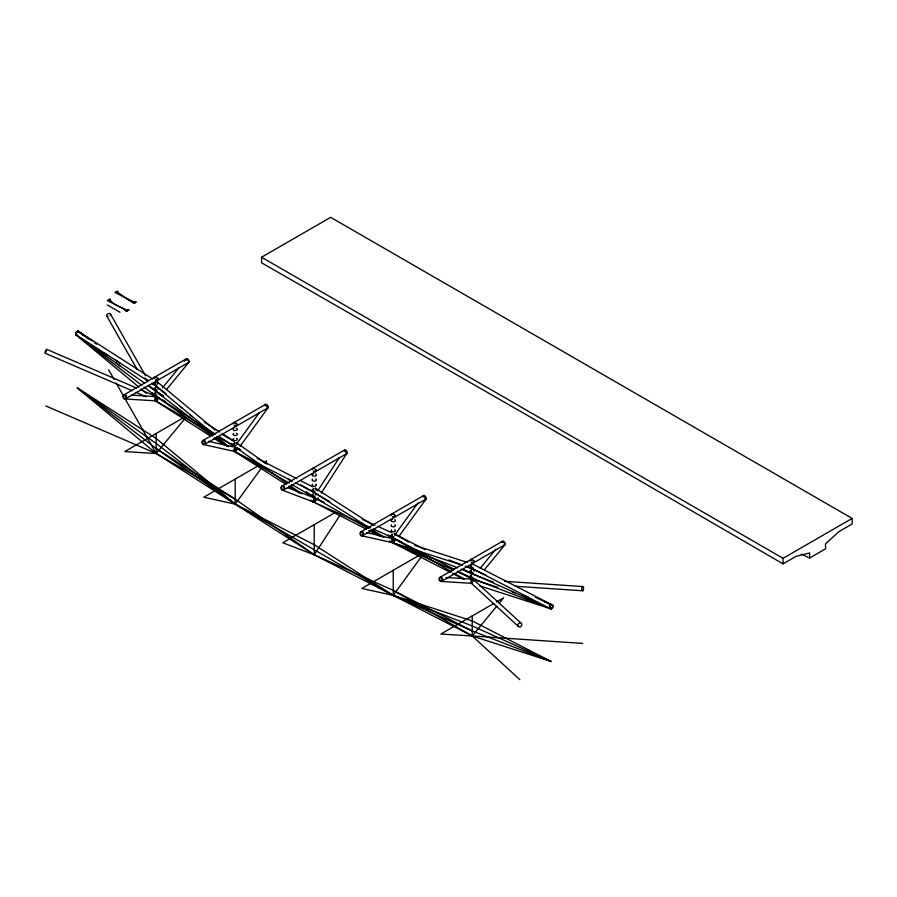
<?xml version="1.0" encoding="UTF-8"?>
<svg xmlns="http://www.w3.org/2000/svg" width="897" height="897" viewBox="0 0 897 897"><rect width="100%" height="100%" fill="white"/><g stroke="black" fill="none" stroke-linecap="round" stroke-linejoin="round"><path stroke-width="1.35" d="M188.706 361.861L188.65 360.897L186.184 359.192L184.21 361.368M504.574 544.244C507.063 545.028 501.535 540.14 502.219 542.259M267.755 407.272L268.326 407.384L265.064 405.265M398.963 536.339L426.344 498.654L423.092 496.501A2.108 1.211 60 0 1 424.673 495.727A2.108 1.211 60 0 1 426.131 498.239L426.131 498.284A2.108 1.211 60 0 1 424.741 499.203M156.695 397.046L155.327 400.69L155.921 400.185A2.108 0.931 -50.3 0 1 154.676 399.838M46.543 350.335L46.633 349.303L136.512 388.009M46.207 351.276L45.825 352.073M317.684 490.861L339.369 457.548M316.731 500.044L318.233 497.745M321.216 493.148L347.24 452.761A2.108 1.211 60 0 1 345.726 453.579M334.749 512.826L282.813 542.808L314.219 554.783L339.638 515.741M236.718 443.746L259.267 412.721M240.138 446.201L268.293 407.44M261.778 467.584L235.205 504.148L203.798 497.196L258.157 465.812M264.996 463.144L266.611 460.935L264.2 462.325M394.747 534.982L418.103 502.847M421.422 556.6L393.234 595.384L361.827 588.432L418.596 555.658M162.402 387.908L178.985 367.736M166.55 389.477L189.2 361.928M184.984 418.495L156.19 453.512L124.784 451.572L183.975 417.408M480.198 568.25L495.906 549.155M484.358 569.83L505.246 544.401M496.669 606.271L472.248 635.984L440.842 634.044L493.989 603.367M499.293 603.087L503.654 597.783L496.4 601.965M45.265 352.947L45.22 351.433L46.655 349.337M261.565 257.226L330.657 217.332L852.15 518.41L852.15 523.983L839.02 531.562L825.543 543.795L825.543 548.829L809.655 558.001L809.655 552.978L796.177 556.297L783.047 563.877L538.604 421.814L261.565 262.799L261.565 257.226L783.047 558.304L852.15 518.41M123.73 395.016L186.542 358.744M125.838 398.66L188.65 362.388M202.744 440.629L265.557 404.368M204.852 444.273L267.665 408.012M281.759 486.252L344.571 449.98M283.867 489.897L346.679 453.624M360.773 531.865L423.586 495.604M362.803 535.554A2.108 1.211 60 0 0 362.31 532.347A2.108 1.211 60 0 0 360.359 533.166A2.108 1.211 60 0 0 362.803 535.554L425.694 499.248M439.788 577.489L502.6 541.216M441.885 581.133L504.708 544.86M426.288 498.687L425.694 498.463M131.422 395.14L154.979 396.586M124.683 398.941L156.089 400.881M343.876 450.653L347.117 452.66A2.108 1.211 60 0 0 345.726 450.148A2.108 1.211 60 0 0 344.156 450.709M347.352 452.963L346.78 452.693M446.168 577.522L472.338 579.137A2.108 1.648 -86.5 0 0 471.811 579.227M440.741 581.413L472.147 583.353A2.108 0.908 -86.2 0 1 471.34 581.817M132.061 301.684L136.479 301.986L133.967 303.433L116.262 291.76L128.899 300.058L135.223 302.704L115.007 292.489L117.518 291.032L119.424 294.384M473.784 579.238L476.576 579.428M504.529 581.301L582.803 586.56M515.439 586.257L582.523 590.764M582.669 643.407L472.248 635.984L314.219 554.783L156.19 453.512L77.176 387.829L156.19 438.465L235.205 504.148L393.234 595.384L472.248 630.972L551.263 661.538L472.248 620.937L393.234 595.384L314.219 544.748L235.205 504.148L156.19 448.5L77.176 387.829L156.19 443.477L235.205 504.148L235.205 479.065M208.429 441.324L235.743 447.379M203.26 444.486L234.666 451.449M366.458 532.56L397.741 539.893M361.278 535.722L392.695 542.685L462.46 565.245M414.863 545.432L467.539 562.464M466.418 566.512L471.687 568.216M472.809 579.215L497.824 587.311M512.31 591.986L514.945 592.839M522.85 595.395L528.12 597.099M547.865 603.49L551.823 604.769M479.581 585.831L550.702 608.816L471.362 578.139L457.291 571.804M154.912 397.427L157.412 399.288M287.376 487.564L314.858 498.037M282.163 490.076L313.58 502.051M393.861 538.637L397.932 540.218M448.915 559.941L461.652 564.863M465.229 566.242L470.577 568.317M457.605 567.79L392.348 542.55L453.467 570.077M461.17 569.169L471.62 573.217M472.876 574.226L493.518 582.209M544.232 601.831L552.137 604.881M140.358 389.668L155.775 396.306M44.906 353.126L132.218 390.733M136.064 392.393L146.334 396.822M45.769 405.96L156.19 453.512L235.205 499.136L314.219 554.783L393.234 590.372L472.248 630.972M315.161 498.16L324.075 502.185M362.31 519.397L375.058 525.137M377.603 526.281L391.619 532.594M473.179 569.326A2.108 1.346 -65.8 0 1 473.627 569.875A2.108 1.402 -68.9 0 0 473.123 569.303L485.927 575.067M535.632 597.447L552.193 604.914A2.108 1.346 -65.8 0 1 551.801 608.312A2.108 1.346 -65.8 0 1 549.783 607.157A2.108 1.346 -65.8 0 1 552.193 604.914L473.235 564.336M370.629 527.75L313.277 501.928L366.312 529.185M373.174 528.905L392.292 537.516L453.96 569.203M471.306 573.093L550.321 608.671L471.25 568.048M399.266 541.059L401.811 542.203M465.532 570.907L470.633 573.194M119.974 312.268L107.326 304.969M239.903 449.453L237.436 448.186L239.847 449.655M257.192 458.345L296.694 478.639M300.394 480.545L312.739 486.88M292.231 481.084L234.207 451.269L289.226 483.023M295.943 482.99L313.221 491.87M394.232 533.771L425.088 549.637M463.368 569.292L470.768 573.105M457.672 571.109L471.25 578.083M315.217 498.194L322.617 501.995M388.053 535.621L391.754 537.527M396.698 540.061L394.232 538.794A2.108 1.402 -68.9 0 1 394.489 539.097A2.108 1.144 -57.3 0 0 394.265 538.817A2.108 1.346 -65.8 0 1 394.456 539.03A2.108 1.446 -72.1 0 0 394.232 538.839M399.165 541.328L401.632 542.595M430.033 557.183L432.5 558.461M465.835 575.582L470.768 578.117M368.779 530.452L379.891 536.159M389.769 541.239L450.26 572.32M452.727 573.587L463.839 579.294M157.244 396.945L159.644 398.335M162.032 399.714L165.62 401.789M223.084 434.967L233.859 441.189M394.288 533.805L408.651 542.102M464.915 574.585L470.903 578.038M155.136 400.6L213.8 434.462M217.388 436.536L234.151 446.213M392.18 537.449L452.032 572.017M454.431 573.396L464.007 578.924M300.91 484.907L312.874 491.825M329.636 501.501L315.273 493.204A2.108 1.211 -60 0 1 315.643 494.684M388.3 535.363L391.888 537.438M291.615 484.414L368.23 528.647M370.629 530.026L382.604 536.944M389.78 541.093L392.18 542.472M393.234 590.372L472.248 635.984L551.263 661.538L472.248 625.949L393.234 595.384L393.234 570.301M392.381 539.725L394.232 541.048M313.726 499.551L315.284 500.582M234.577 448.612L236.393 449.98M83.892 335.59L78.398 331.374L152.58 378.904M76.066 334.873L148.005 380.978M151.537 383.243L155.08 385.508M315.699 489.269A2.108 1.144 -57.3 0 0 315.329 488.226L373.118 525.25M388.446 535.083L391.989 537.348M158.477 392.718L163.198 395.745M179.714 406.33L182.069 407.843M204.471 422.195L219.81 432.018M222.164 433.531L233.96 441.089M313.109 491.803L369.71 528.075M372.076 529.589L383.86 537.146M143.991 387.033L154.968 395.465L215.224 434.092M218.767 436.357L235.137 446.863M237.481 448.365L239.802 449.857M306.034 492.296L315.329 498.261L306.359 491.937M155.08 400.567L210.503 436.088M214.047 438.353L224.654 445.159M234.095 451.202L286.378 484.705M288.711 486.196L299.161 492.902M310.788 500.347L313.109 501.838M156.19 448.5L235.205 499.136M78.342 331.329L92.088 341.017M94.376 342.62L96.663 344.235M144.765 378.119L148.196 380.53M152.782 383.759L155.069 385.374M236.382 442.647A2.108 1.144 -57.3 0 1 236.696 443.533A2.108 1.211 -60 0 0 236.326 442.613L266.846 464.108M288.296 479.211L291.682 481.599M158.489 392.796L163.007 395.981M190.097 415.064L192.35 416.657M144.72 383.232L76.01 334.839L141.793 385.351M148.151 385.654L213.127 435.112M234.039 446.145L287.085 483.505M290.471 485.894L301.762 493.843M310.788 500.212L313.053 501.793M155.024 395.51L212.589 436.054M214.843 437.646L227.266 446.392M157.412 387.033L166.192 393.772M86.078 337.272L88.276 338.954M115.713 360.022L120.108 363.397M148.633 385.306L157.412 392.045A2.108 0.998 -52.5 0 0 155.069 393.637A2.108 0.998 -52.5 0 0 155.439 395.521M216.424 437.635L227.401 446.067M157.468 382.055L215.134 429.988M231.146 443.309L233.276 445.08M154.912 385.385L213.643 434.204M216.839 436.873L228.589 446.639M78.454 331.419L83.791 335.859M104.086 352.723L107.281 355.391M115.825 362.489L120.097 366.043M152.131 392.673L154.262 394.445M75.897 334.749L138.9 387.123M141.031 388.894L146.368 393.335M473.762 579.787L521.37 623.46M470.734 582.702L518.331 626.386M519.845 679.668L472.248 635.984L472.248 615.914M472.999 581.278L471.228 580A2.108 1.446 -72.1 0 1 472.248 579.238A2.108 1.794 -47.5 0 0 471.06 579.899M110.432 313.95L145.628 375.899M106.732 315.957L137.095 369.407M108.582 369.699L114.11 379.409M116.173 383.053L123.764 396.418M125.143 398.851L156.19 453.512L156.19 433.442M783.047 558.304L783.047 563.877M314.219 524.678L314.219 554.783M394.725 524.734A2.108 1.211 0 0 1 394.792 526.416A2.108 1.211 0 0 1 391.888 526.528A2.108 1.211 0 0 1 391.541 524.868M394.725 519.711A2.108 1.211 0 0 1 394.489 521.549A2.108 1.211 0 0 1 391.384 521.157A2.108 1.211 0 0 1 392.494 519.43M393.705 542.225A2.108 1.346 -65.8 0 1 391.731 541.373A2.108 1.278 -62.8 0 0 393.525 542.27M392.292 539.59A2.108 1.346 -65.8 0 1 393.278 538.738M393.783 542.259A2.108 1.402 -68.9 0 1 391.731 541.373A2.108 1.211 -60 0 0 393.447 542.225M392.886 538.873A2.108 1.402 -68.9 0 1 393.312 538.671M394.108 541.754A2.108 1.211 0 0 1 391.541 541.373M395.151 540.14A2.108 1.211 0 0 1 395.319 540.476M393.962 542.192A2.108 1.446 -72.1 0 1 391.72 541.373A2.108 1.144 -57.3 0 0 393.357 542.18M392.157 539.546A2.108 1.446 -72.1 0 1 392.415 539.198M392.449 539.512A2.108 1.278 -62.8 0 1 393.357 538.783M392.404 539.826A2.108 1.144 -57.3 0 1 393.312 538.974M392.516 539.546A2.108 1.211 -60 0 1 393.335 538.873M471.407 574.91A2.108 1.402 -68.9 0 0 470.824 577.399A2.108 1.346 -65.8 0 0 472.304 578.094A2.108 1.402 -68.9 0 1 470.824 577.399A2.108 1.346 -65.8 0 1 471.474 574.943A2.108 1.278 -62.8 0 0 470.79 577.388A2.108 1.278 -62.8 0 0 472.214 578.049M473.123 577.332A2.108 1.211 0 0 1 470.6 576.995A2.108 1.211 0 0 1 470.555 575.504M471.407 569.898A2.108 1.402 -68.9 0 0 470.824 572.387A2.108 1.346 -65.8 0 0 472.304 573.071A2.108 1.402 -68.9 0 1 470.824 572.387A2.108 1.346 -65.8 0 1 471.474 569.931M473.123 572.32A2.108 1.211 0 0 1 470.6 571.972A2.108 1.211 0 0 1 470.555 570.481M474.098 570.627A2.108 1.211 0 0 1 474.3 570.952M393.962 536.765A2.108 1.211 0 0 1 391.597 536.395A2.108 1.211 0 0 1 391.462 534.971M394.725 534.769A2.108 1.211 0 0 1 395.084 535.049M393.29 537.494A2.108 1.346 -65.8 0 1 391.798 536.798A2.108 1.346 -65.8 0 1 392.46 534.343M393.211 537.449A2.108 1.278 -62.8 0 1 391.776 536.787A2.108 1.278 -62.8 0 1 392.538 534.377A2.108 1.211 -60 0 0 391.765 536.776A2.108 1.211 -60 0 0 393.121 537.404M472.461 568.115A2.108 1.446 -72.1 0 1 470.734 566.848A2.108 1.446 -72.1 0 1 472.136 564.224M472.214 568.014A2.108 1.278 -62.8 0 1 470.757 566.926A2.108 1.278 -62.8 0 1 472.271 564.37M472.977 567.33A2.108 1.211 0 0 1 470.555 566.926A2.108 1.211 0 0 1 470.555 565.469M473.885 580.931A2.108 1.648 -86.5 0 0 473.168 579.462A2.108 1.278 -62.8 0 1 473.683 580.034M472.214 583.072A2.108 1.278 -62.8 0 1 470.835 582.568M472.271 579.428A2.108 1.278 -62.8 0 0 471.284 580.348A2.108 1.211 -60 0 1 472.248 579.529M108.145 316.462A2.108 1.301 -29.6 0 1 106.777 315.004A2.108 1.301 -29.6 0 1 109.546 313.423A2.108 1.301 -29.6 0 1 110.118 315.34M155.282 397.808A2.108 1.301 -29.6 0 1 157.48 397.315A2.108 1.301 -29.6 0 1 157.995 398.728M156.571 400.04A2.108 1.301 -29.6 0 1 155.36 400.309M76.682 334.929A2.108 1.144 -57.3 0 1 75.74 333.572A2.108 1.144 -57.3 0 1 77.467 331.307A2.108 1.144 -57.3 0 1 78.656 332.35A2.108 0.998 -52.5 0 0 77.557 331.453A2.108 0.998 -52.5 0 0 75.729 333.751A2.108 1.076 -54.8 0 0 76.705 334.85M155.697 385.564A2.108 1.144 -57.3 0 1 154.699 384.701A2.108 1.144 -57.3 0 1 155.652 382.559M155.372 385.418A2.108 0.931 -50.3 0 1 154.71 384.521A2.108 0.931 -50.3 0 1 156.078 382.526M157.199 384.791A2.108 1.211 0 0 1 154.811 384.634A2.108 1.211 0 0 1 154.217 383.299M157.457 382.75A2.108 1.211 0 0 1 158.253 383.456M157.435 397.091A2.108 1.144 -57.3 0 1 157.513 398.683A2.108 1.211 -60 0 0 157.446 397.124A2.108 0.931 -50.3 0 1 157.412 398.616M155.461 398.212A2.108 0.931 -50.3 0 1 156.818 397.136M156.526 400.129A2.108 1.144 -57.3 0 1 154.699 399.748A2.108 1.211 -60 0 0 156.504 400.275M155.36 397.954A2.108 1.144 -57.3 0 1 156.583 396.956A2.108 1.211 -60 0 0 155.383 397.797M157.065 399.883A2.108 1.211 0 0 1 154.811 399.692M157.457 397.797A2.108 1.211 0 0 1 158.287 398.683M155.697 395.599A2.108 1.144 -57.3 0 1 155.013 393.514A2.108 1.076 -54.8 0 1 157.424 392.045A2.108 1.144 -57.3 0 0 155.013 393.514A2.108 1.076 -54.8 0 0 155.618 395.543M157.065 394.859A2.108 1.211 0 0 1 154.755 394.646A2.108 1.211 0 0 1 154.217 393.335M155.921 390.408A2.108 1.076 -54.8 0 1 154.699 389.814A2.108 1.076 -54.8 0 1 155.82 387.526A2.108 0.998 -52.5 0 0 154.676 389.814A2.108 0.998 -52.5 0 0 155.843 390.352M157.065 389.847A2.108 1.211 0 0 1 154.699 389.601A2.108 1.211 0 0 1 154.273 388.233M158.208 388.401A2.108 1.211 0 0 1 158.287 388.827M154.721 378.097A2.108 1.211 60 0 1 156.123 376.942A2.108 1.211 60 0 1 157.681 379.644A2.108 1.211 60 0 1 155.977 380.283M158.107 378.198A2.108 1.211 0 0 1 157.737 379.532A2.108 1.211 0 0 1 155.45 379.846M154.34 378.119A2.108 1.211 0 0 1 155.596 377.536M186.128 359.966A2.108 1.211 60 0 1 187.35 358.733A2.108 1.211 60 0 1 189.065 361.087A2.108 1.211 60 0 1 187.91 362.433M315.598 474.042A2.108 1.211 0 0 1 315.553 475.892A2.108 1.211 0 0 1 312.391 475.567A2.108 1.211 0 0 1 313.479 473.818M316.192 469.512A2.108 1.211 0 0 1 315.654 470.824A2.108 1.211 0 0 1 313.345 471.048M312.201 469.591A2.108 1.211 0 0 1 312.627 469.142M312.728 468.963A2.108 1.211 60 0 1 314.219 468.223A2.108 1.211 60 0 1 315.699 470.678A2.108 1.211 60 0 1 314.432 471.766M313.647 498.564A2.108 1.346 -65.8 0 1 315.598 498.71A2.108 1.278 -62.8 0 0 313.625 498.698M314.376 501.849A2.108 1.346 -65.8 0 1 312.717 500.773A2.108 1.144 -57.3 0 0 314.354 501.58M315.094 501.154A2.108 1.211 0 0 1 312.448 500.705M314.41 501.748A2.108 1.278 -62.8 0 1 312.728 500.773M314.376 501.445A2.108 1.076 -54.8 0 1 312.761 500.672M315.094 496.131A2.108 1.211 0 0 1 312.672 495.862A2.108 1.211 0 0 1 312.369 494.449M315.598 494.112A2.108 1.211 0 0 1 316.237 494.684M314.432 496.613A2.108 1.211 -60 0 1 312.784 496.333A2.108 1.211 -60 0 1 313.602 493.821M474.165 560.67A2.108 1.211 0 0 1 473.739 562.038A2.108 1.211 0 0 1 471.374 562.284M470.14 561.085A2.108 1.211 0 0 1 470.477 560.513M470.981 560.199A2.108 1.211 0 0 1 472.248 559.963M470.757 560.199A2.108 1.211 60 0 1 472.136 559.403A2.108 1.211 60 0 1 473.694 561.645A2.108 1.211 60 0 1 472.764 563.081M235.104 450.765A2.108 0.931 -50.3 0 1 233.713 450.272A2.108 1.076 -54.8 0 0 235.463 450.72M234.566 448.724A2.108 0.931 -50.3 0 1 235.418 447.984M235.283 450.754A2.108 0.998 -52.5 0 1 233.713 450.272A2.108 1.278 -62.8 0 0 235.496 451.034A2.108 1.211 -60 0 1 233.713 450.272A2.108 1.144 -57.3 0 0 235.44 450.855M234.599 448.567A2.108 0.998 -52.5 0 1 235.451 447.85A2.108 1.076 -54.8 0 0 234.532 448.511M234.566 448.354A2.108 1.144 -57.3 0 1 235.496 447.637M234.509 448.164A2.108 1.278 -62.8 0 1 235.44 447.502A2.108 1.211 -60 0 0 234.487 448.309M237.268 449.15A2.108 1.211 0 0 1 237.268 449.666M236.348 450.429A2.108 1.211 0 0 1 233.523 450.137M395.151 515.046A2.108 1.211 0 0 1 394.725 516.414A2.108 1.211 0 0 1 392.359 516.661M391.17 515.293A2.108 1.211 0 0 1 391.541 514.822M392.494 514.418A2.108 1.211 0 0 1 393.379 514.34M391.742 514.575A2.108 1.211 60 0 1 393.121 513.779A2.108 1.211 60 0 1 394.691 516.033A2.108 1.211 60 0 1 393.749 517.468M472.327 583.342A2.108 1.648 -86.5 0 1 470.97 582.635M157.39 397.27A2.108 1.648 -86.5 0 1 157.85 398.761M157.053 400.533A2.108 1.648 -86.5 0 1 154.99 400.275M313.715 491.859A2.108 1.144 -57.3 0 1 312.728 490.928A2.108 1.278 -62.8 0 1 313.524 488.764M313.771 488.742A2.108 1.144 -57.3 0 0 312.728 490.928A2.108 1.278 -62.8 0 0 313.872 491.948M315.598 489.089A2.108 1.211 0 0 1 316.305 490.188M315.094 491.119A2.108 1.211 0 0 1 312.672 490.838A2.108 1.211 0 0 1 312.369 489.426M315.284 488.203A2.108 1.278 -62.8 0 1 315.71 489.28M315.598 484.077A2.108 1.211 0 0 1 315.811 485.793A2.108 1.211 0 0 1 312.84 485.916A2.108 1.211 0 0 1 312.627 484.201M394.725 529.746A2.108 1.211 0 0 1 394.792 531.428A2.108 1.211 0 0 1 391.888 531.551A2.108 1.211 0 0 1 391.541 529.88M315.598 479.054A2.108 1.211 0 0 1 315.811 480.77A2.108 1.211 0 0 1 312.84 480.893A2.108 1.211 0 0 1 312.627 479.177M236.348 433.329A2.108 1.211 0 0 1 236.886 435.09A2.108 1.211 0 0 1 233.825 435.28A2.108 1.211 0 0 1 233.713 433.498M236.348 428.318A2.108 1.211 0 0 1 236.886 430.067A2.108 1.211 0 0 1 233.825 430.257A2.108 1.211 0 0 1 233.713 428.474M236.371 442.647A2.108 1.076 -54.8 0 1 236.696 443.533M234.936 446.067A2.108 1.076 -54.8 0 1 233.702 445.473A2.108 1.076 -54.8 0 1 234.835 443.174M236.079 445.495A2.108 1.211 0 0 1 233.657 445.226A2.108 1.211 0 0 1 233.355 443.813M236.348 443.365A2.108 1.211 0 0 1 236.797 443.6M237.268 444.138A2.108 1.211 0 0 1 237.301 444.475M234.756 443.129A2.108 1.144 -57.3 0 0 233.713 445.484A2.108 1.144 -57.3 0 0 235.014 446.123A2.108 1.211 -60 0 1 233.736 445.54A2.108 1.211 -60 0 1 234.588 443.185M236.348 438.353A2.108 1.211 0 0 1 236.886 440.102A2.108 1.211 0 0 1 233.825 440.292A2.108 1.211 0 0 1 233.713 438.51M233.725 423.709A2.108 1.211 60 0 1 235.137 422.565A2.108 1.211 60 0 1 236.696 425.256A2.108 1.211 60 0 1 234.992 425.896M237.122 423.81A2.108 1.211 0 0 1 236.696 425.178A2.108 1.211 0 0 1 234.33 425.425M233.287 423.81A2.108 1.211 0 0 1 234.61 423.149M265.131 405.209A2.108 1.211 60 0 1 266.611 404.469A2.108 1.211 60 0 1 268.102 406.924A2.108 1.211 60 0 1 266.824 408.012M502.163 542.18A2.108 1.211 60 0 1 503.509 541.25A2.108 1.211 60 0 1 505.112 543.56A2.108 1.211 60 0 1 504.069 544.939M394.187 538.805A2.108 1.693 -77.5 0 1 394.949 540.487M394.232 542.214A2.108 1.693 -77.5 0 1 391.776 541.9M313.479 498.306A2.108 1.716 -69.1 0 1 315.968 500.055M315.071 501.703A2.108 1.716 -69.1 0 1 312.56 501.031M236.595 448.04A2.108 1.693 -77.5 0 1 236.92 449.105M236.001 451.157A2.108 1.693 -77.5 0 1 233.814 450.787M474.053 580.247A2.108 1.794 -47.5 0 0 473.145 579.384A2.108 1.211 -60 0 1 473.694 580.045M472.248 582.972A2.108 1.211 -60 0 1 470.813 582.557M473.156 579.372A2.108 1.446 -72.1 0 1 473.627 580.011M472.237 583.252A2.108 1.446 -72.1 0 1 470.858 582.478M471.385 580.774A2.108 0.908 -86.2 0 1 472.237 579.159M472.248 582.467A2.108 1.211 0 0 1 470.981 582.22M472.271 583.185A2.108 1.794 -47.5 0 1 470.622 582.579M809.688 558.091A2958.138 1127.237 46.9 0 1 801.279 554.054M109.849 299.06L107.337 300.517L127.553 310.732L114.906 304.442L108.593 299.789L111.744 302.412L109.849 299.06M128.809 310.014L126.298 311.461L124.391 309.712L128.809 310.014M394.501 539.041A2.108 1.278 -62.8 0 0 394.232 538.794A2.108 1.211 -60 0 1 394.534 539.063M75.74 333.762A2.108 0.931 -50.3 0 0 76.649 334.682A2.108 0.998 -52.5 0 1 75.729 333.751A2.108 1.076 -54.8 0 1 77.512 331.374A2.108 1.076 -54.8 0 1 78.656 332.339A2.108 0.931 -50.3 0 0 77.635 331.509A2.108 0.931 -50.3 0 0 75.74 333.762M157.558 383.501A2.108 1.144 -57.3 0 0 157.435 382.032A2.108 0.931 -50.3 0 1 157.48 383.434M315.688 498.766A2.108 1.076 -54.8 0 0 313.546 499.147A2.108 1.144 -57.3 0 1 315.666 498.754M551.969 608.244A2.108 1.402 -68.9 0 0 552.047 604.836A2.108 1.402 -68.9 0 0 549.749 607.291A2.108 1.402 -68.9 0 0 551.969 608.244M551.722 608.278A2.108 1.278 -62.8 0 0 552.249 604.937A2.108 1.278 -62.8 0 0 549.794 607.168A2.108 1.278 -62.8 0 0 551.722 608.278M552.047 608.278A2.108 1.446 -72.1 0 0 551.991 604.825A2.108 1.446 -72.1 0 0 549.738 607.28A2.108 1.446 -72.1 0 0 552.047 608.278M439.373 578.789A2.108 1.211 60 0 0 441.817 581.166A2.108 1.211 60 0 0 441.324 577.96A2.108 1.211 60 0 0 439.373 578.789M442.187 580.471A2.108 1.648 -86.5 0 0 440.988 577.208A2.108 1.648 -86.5 0 0 439.328 580.236A2.108 1.648 -86.5 0 0 442.187 580.471M123.315 396.317A2.108 1.211 60 0 0 125.759 398.694A2.108 1.211 60 0 0 125.266 395.487A2.108 1.211 60 0 0 123.315 396.317M126.129 397.999A2.108 1.648 -86.5 0 0 124.941 394.736A2.108 1.648 -86.5 0 0 123.281 397.775A2.108 1.648 -86.5 0 0 126.129 397.999M362.982 535.083A2.108 1.693 -77.5 0 0 362.332 531.652A2.108 1.693 -77.5 0 0 360.157 534.332A2.108 1.693 -77.5 0 0 362.982 535.083M281.344 487.553A2.108 1.211 60 0 0 283.788 489.93A2.108 1.211 60 0 0 283.295 486.723A2.108 1.211 60 0 0 281.344 487.553M283.732 489.661A2.108 1.716 -69.1 0 0 283.654 486.14A2.108 1.716 -69.1 0 0 281.041 488.405A2.108 1.716 -69.1 0 0 283.732 489.661M202.33 441.929A2.108 1.211 60 0 0 204.774 444.318A2.108 1.211 60 0 0 204.281 441.111A2.108 1.211 60 0 0 202.33 441.929M204.953 443.847A2.108 1.693 -77.5 0 0 204.303 440.416A2.108 1.693 -77.5 0 0 202.128 443.096A2.108 1.693 -77.5 0 0 204.953 443.847M583.353 589.856A2.108 0.908 -86.2 0 0 582.859 586.56A2.108 0.908 -86.2 0 0 581.794 589.553A2.108 0.908 -86.2 0 0 583.353 589.856M520.249 626.768A2.108 1.794 -47.5 0 0 521.303 623.393A2.108 1.794 -47.5 0 0 518.006 624.615A2.108 1.794 -47.5 0 0 520.249 626.768"/></g></svg>
